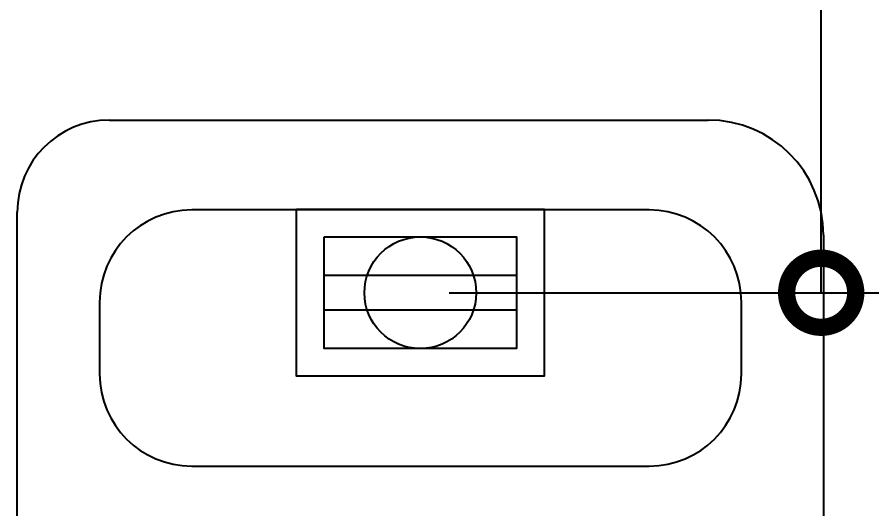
# Model space of a CAD drawing. Extents: x 11477420 to 23072185, y -28506554 to -14238804.
# Drawn here: x 11526848 to 11527596, y -14278037 to -14277610 of the extents above; entities that cross this region are included whole.
import ezdxf

# ---------------------------------------------------------------- set-up
doc = ezdxf.new("R2010")
doc.units = 0
doc.header["$LTSCALE"] = 50
doc.header["$MEASUREMENT"] = 0
doc.layers.get('0').update_dxf_attribs({"linetype": 'CONTINUOUS'})
doc.layers.get('DEFPOINTS').update_dxf_attribs({"linetype": 'CONTINUOUS'})
for name, color, linetype in [('07-DIM WAL', 5, 'CONTINUOUS'), ('RC-LIGHT', 7, 'CONTINUOUS'), ('가구', 6, 'CONTINUOUS'), ('설비', 7, 'CONTINUOUS')]:
    doc.layers.add(name, color=color, linetype=linetype)
doc.styles.add('DAWIN', font='NanumSquareR.ttf')
doc.dimstyles.new('40', dxfattribs={"dimscale": 40, "dimtxt": 2.2, "dimasz": 3, "dimexe": 1.25, "dimexo": 0.625, "dimtad": 1, "dimdec": 0, "dimzin": 0, "dimdsep": 46, "dimlunit": 6, "dimtxsty": 'DAWIN', "dimblk1": 'DOTSMALL', "dimblk2": 'DOTSMALL', "dimsah": 1, "dimcen": 0.001, "dimclrd": 1, "dimclre": 1, "dimclrt": 3, "dimadec": 0, "dimazin": 0, "dimtfac": 1, "dimtdec": 0, "dimtix": 1, "dimtmove": 2, "dimatfit": 3, "dimldrblk": 'DOTSMALL', "dimfxl": 0, "dimtolj": 1, "dimtzin": 0, "dimarcsym": 0})

# ---------------------------------------------------------------- blocks, each defined once
blk = doc.blocks.new('flooor2')
at = {"layer": '가구', "color": 8}
for p, q in [((11526928.07, -14277699.45), (11527448.07, -14277699.45)), ((11527396.88, -14277777.53), (11526999.61, -14277777.53)), ((11526848.07, -14279319.45), (11526848.07, -14277779.45)), ((11527548.07, -14277799.45), (11527548.07, -14279299.45)), ((11526919.61, -14277857.53), (11526919.61, -14277919.9)), ((11527476.88, -14277919.9), (11527476.88, -14277857.53)), ((11526999.61, -14277999.9), (11527396.88, -14277999.9))]:
    blk.add_line(p, q, dxfattribs=at)
for centre, radius, start, end in [((11526928.07, -14277779.45), 80, 90, 180), ((11527448.07, -14277799.45), 100, 0, 90), ((11526999.61, -14277857.53), 80, 90, 180), ((11527396.88, -14277857.53), 80, 0, 90), ((11526999.61, -14277919.9), 80, 180, 270), ((11527396.88, -14277919.9), 80, 270, 0)]:
    blk.add_arc(centre, radius, start, end, dxfattribs=at)
blk = doc.blocks.new('FLOORCPMN')
at = {"layer": '설비', "color": 140}
for p, q in [((352045.31, -84933.33), (351878.32, -84933.33)), ((352045.31, -84963.33), (351878.32, -84963.33))]:
    blk.add_line(p, q, dxfattribs=at)
for points in [[(351854.31, -84875.83), (352069.31, -84875.83), (352069.31, -85020.83), (351854.31, -85020.83)], [(351878.32, -84899.83), (352045.31, -84899.83), (352045.31, -84996.82), (351878.32, -84996.82)]]:
    blk.add_lwpolyline(points, close=True, dxfattribs=at)
blk.add_circle((351961.81, -84948.33), 48.49, dxfattribs=at)
blk = doc.blocks.new('_DOTSMALL')
at = {"color": 0, "linetype": 'ByBlock', "const_width": 0.5}
blk.add_lwpolyline([(-0.0625, 0, 1), (0.0625, 0, 1)], format="xyb", close=True, dxfattribs=at)
blk = doc.blocks.new('*D374')
at = {"layer": '07-DIM WAL', "color": 1, "lineweight": -2, "ltscale": 30}
for p, q in [((11527223.07, -14276699.45), (11527596.17, -14276699.45)), ((11527546.17, -14277849.42), (11527546.17, -14276699.45)), ((11527223.07, -14277849.42), (11527596.17, -14277849.42))]:
    blk.add_line(p, q, dxfattribs=at)
at = {"layer": 'DEFPOINTS', "color": 0, "ltscale": 30}
for p in [(11527198.07, -14276699.45), (11527546.17, -14276699.45), (11527198.07, -14277849.42)]:
    blk.add_point(p, dxfattribs=at)
at = {"layer": '07-DIM WAL', "color": 1, "lineweight": -2, "ltscale": 30, "xscale": 120, "yscale": 120, "zscale": 120}
for p, rotation in [((11527546.17, -14276699.45), 90), ((11527546.17, -14277849.42), 270)]:
    blk.add_blockref('_DOTSMALL', p, dxfattribs=dict(at, rotation=rotation))
at = {"layer": '07-DIM WAL', "color": 3, "ltscale": 30, "insert": (11527465.4, -14277274.43), "char_height": 88, "attachment_point": 5, "rotation": 90, "style": 'DAWIN'}
blk.add_mtext('\\A1;1,150', dxfattribs=at)

msp = doc.modelspace()

# ---------------------------------------------------------------- block references
msp.add_blockref('flooor2', (0, 0))
at = {"layer": 'RC-LIGHT', "color": 140}
msp.add_blockref('FLOORCPMN', (11175236.25, -14192901.09), dxfattribs=at)

# ---------------------------------------------------------------- dimensions: what is measured, and where the dimension line sits
at = {"layer": '07-DIM WAL', "ltscale": 30}
dim = msp.add_linear_dim(base=(11527546.17, -14276699.45), p1=(11527198.07, -14277849.42), p2=(11527198.07, -14276699.45), angle=90, dimstyle='40', dxfattribs=at)
dim.commit()
dim.dimension.update_dxf_attribs({"geometry": '*D374', "text_midpoint": (11527465.4, -14277274.43)})

doc.saveas('drawing.dxf')
